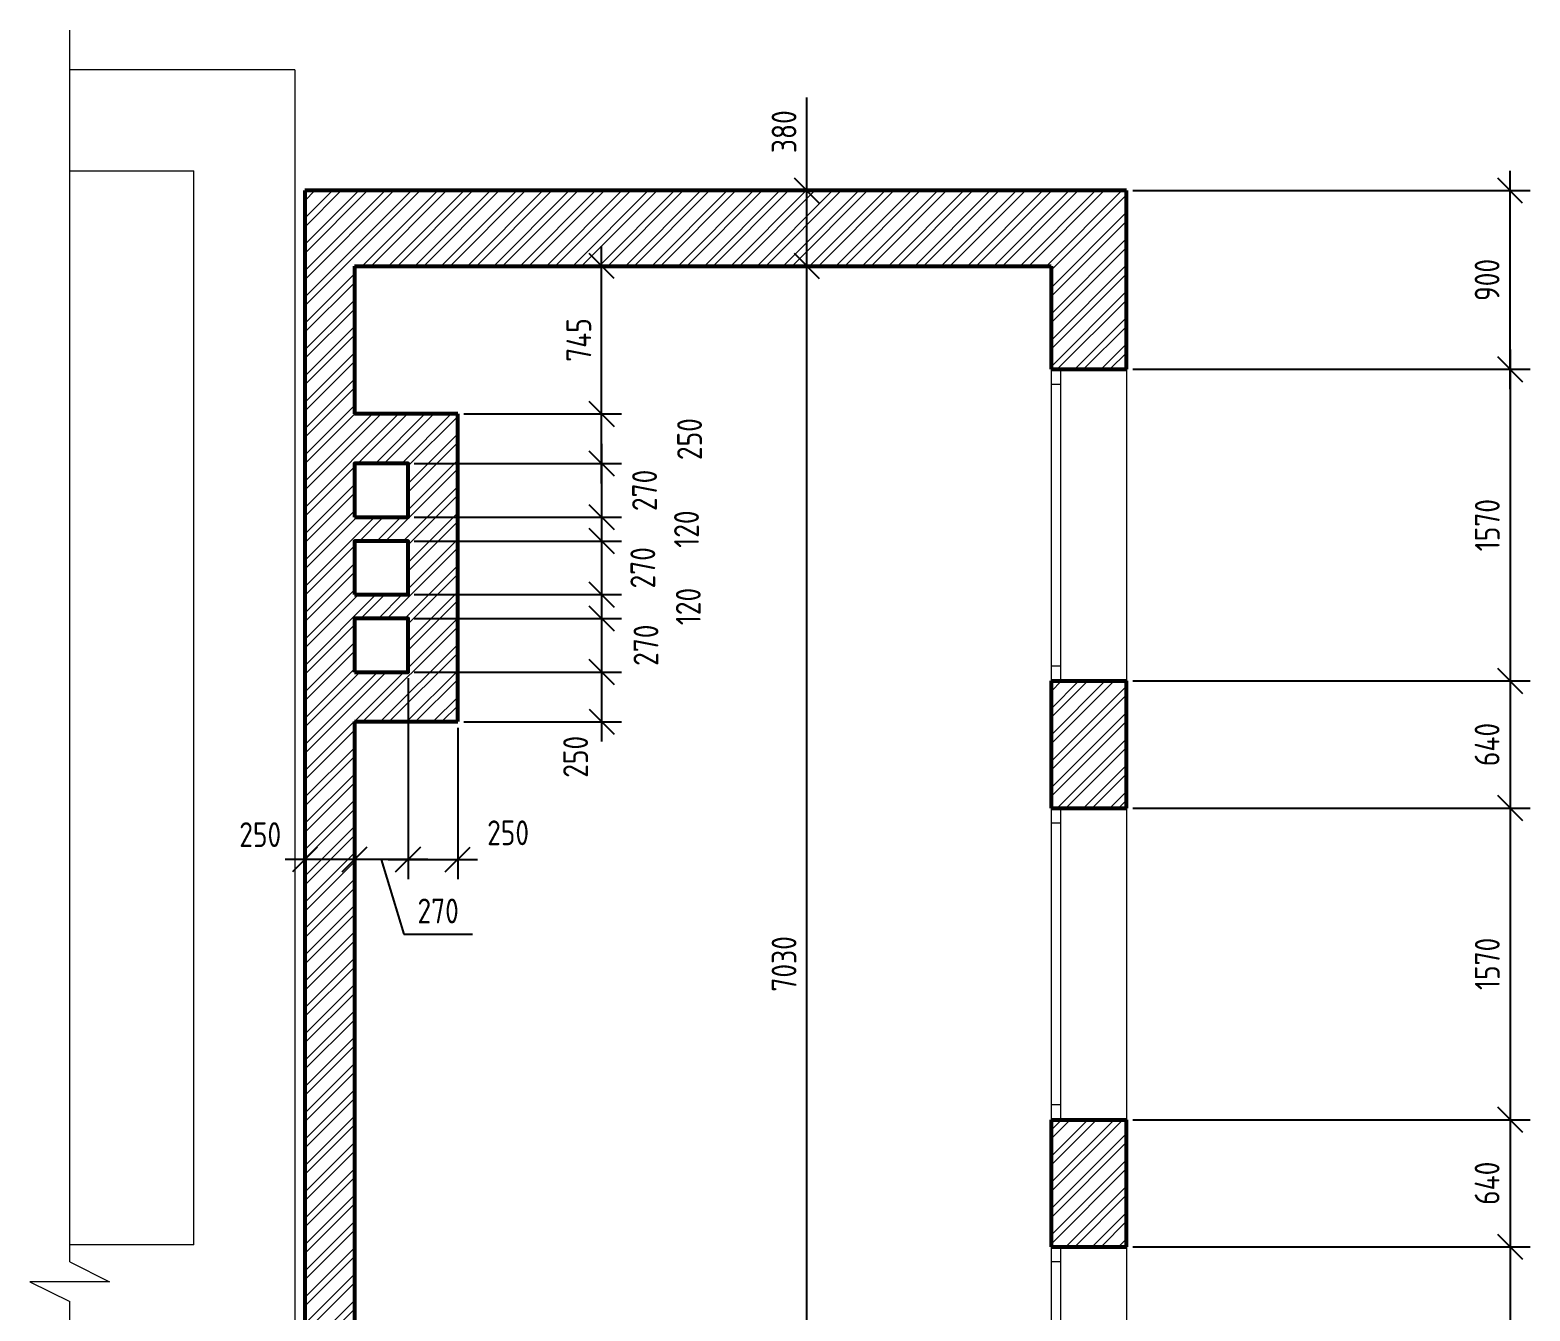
# Model space of a CAD drawing. Header units: millimetres. Extents: x -112594 to 313336, y -1917 to 255843.
# Drawn here: x 44692 to 52251, y 249391 to 255843 of the extents above; entities that cross this region are included whole.
import ezdxf

# ---------------------------------------------------------------- set-up
doc = ezdxf.new("R2010")
doc.units = ezdxf.units.MM
doc.header["$MEASUREMENT"] = 0
for name, color, linetype, lineweight in [('Кирпич силикат', 31, 'Continuous', 53), ('Окна ARCHICAD_Ном._пера__1', 7, 'Continuous', 13), ('размеры', 4, 'Continuous', 15), ('штриховка', 8, 'Continuous', 20)]:
    doc.layers.add(name, color=color, linetype=linetype, lineweight=lineweight)
doc.styles.add('ГОСТ 2.304', font='CS_Gost2304.shx')
doc.dimstyles.new('СПДС', dxfattribs={"dimscale": 100, "dimtxt": 2.5, "dimasz": 2.5, "dimexe": 2, "dimexo": 0.625, "dimgap": 1, "dimtad": 1, "dimdec": 0, "dimtxsty": 'ГОСТ 2.304', "dimblk": 'OBLIQUE', "dimblk1": 'OBLIQUE', "dimblk2": 'OBLIQUE', "dimcen": 2.5, "dimdle": 2, "dimadec": 0, "dimazin": 2, "dimtfac": 0.75, "dimtdec": 4, "dimtmove": 1, "dimatfit": 3, "dimfxl": 1, "dimtfill": 1, "dimtolj": 1, "dimarcsym": 1})

# ---------------------------------------------------------------- blocks, each defined once
blk = doc.blocks.new('Окно 21')
at = {"layer": 'Окна ARCHICAD_Ном._пера__1', "color": 7, "linetype": 'Continuous', "lineweight": 13}
for p, q in [((-785, 0), (785, 0)), ((-785, 0), (-710, 0)), ((-785, 0), (-785, -50)), ((-785, 0), (-785, -50)), ((-710, 0), (-710, -50)), ((-710, 0), (710, 0)), ((710, -50), (710, 0)), ((710, 0), (785, 0)), ((785, 0), (785, -50)), ((785, 0), (785, -50)), ((-710, -50), (-785, -50)), ((-785, -50), (-785, -380)), ((710, -50), (-710, -50)), ((785, -50), (710, -50)), ((785, -50), (785, -380)), ((-785, -380), (785, -380))]:
    blk.add_line(p, q, dxfattribs=at)
blk = doc.blocks.new('_Oblique')
at = {"color": 0, "linetype": 'ByBlock', "lineweight": -2}
blk.add_line((-0.5, -0.5), (0.5, 0.5), dxfattribs=at)
blk = doc.blocks.new('*D493')
at = {"layer": 'размеры', "color": 0, "lineweight": -2, "ltscale": 100, "transparency": 16777216}
for p, q in [((52150.6, 254034), (52150.6, 255134)), ((50248.6, 255034), (52250.6, 255034)), ((50248.6, 254134), (52250.6, 254134))]:
    blk.add_line(p, q, dxfattribs=at)
at = {"layer": 'размеры', "color": 0, "lineweight": -2, "ltscale": 100, "transparency": 16777216, "xscale": 125, "yscale": 125, "zscale": 125}
for p, rotation in [((52150.6, 255034), 90), ((52150.6, 254134), 270)]:
    blk.add_blockref('_Oblique', p, dxfattribs=dict(at, rotation=rotation))
at = {"layer": 'размеры', "color": 0, "ltscale": 100, "transparency": 16777216, "insert": (52034.4, 254584), "char_height": 125, "attachment_point": 5, "rotation": 90, "style": 'ГОСТ 2.304', "bg_fill": 3, "box_fill_scale": 1.25, "bg_fill_color": 256, "bg_fill_true_color": 13158600, "bg_fill_transparency": 0}
blk.add_mtext('\\A1;900', dxfattribs=at)
blk = doc.blocks.new('*D491')
at = {"layer": 'размеры', "color": 0, "lineweight": -2, "ltscale": 100, "transparency": 16777216}
for p, q in [((52150.6, 254234), (52150.6, 252464)), ((50248.6, 254134), (52250.6, 254134)), ((50248.6, 252564), (52250.6, 252564))]:
    blk.add_line(p, q, dxfattribs=at)
at = {"layer": 'размеры', "color": 0, "lineweight": -2, "ltscale": 100, "transparency": 16777216, "xscale": 125, "yscale": 125, "zscale": 125}
for p, rotation in [((52150.6, 254134), 90), ((52150.6, 252564), 270)]:
    blk.add_blockref('_Oblique', p, dxfattribs=dict(at, rotation=rotation))
at = {"layer": 'размеры', "color": 0, "ltscale": 100, "transparency": 16777216, "insert": (52035.5, 253349), "char_height": 125, "attachment_point": 5, "rotation": 90, "style": 'ГОСТ 2.304', "bg_fill": 3, "box_fill_scale": 1.25, "bg_fill_color": 256, "bg_fill_true_color": 13158600, "bg_fill_transparency": 0}
blk.add_mtext('\\A1;1570', dxfattribs=at)
blk = doc.blocks.new('*D492')
at = {"layer": 'размеры', "color": 0, "lineweight": -2, "ltscale": 100, "transparency": 16777216}
for p, q in [((52150.6, 252664), (52150.6, 251824)), ((50248.6, 252564), (52250.6, 252564)), ((50248.6, 251924), (52250.6, 251924))]:
    blk.add_line(p, q, dxfattribs=at)
at = {"layer": 'размеры', "color": 0, "lineweight": -2, "ltscale": 100, "transparency": 16777216, "xscale": 125, "yscale": 125, "zscale": 125}
for p, rotation in [((52150.6, 252564), 90), ((52150.6, 251924), 270)]:
    blk.add_blockref('_Oblique', p, dxfattribs=dict(at, rotation=rotation))
at = {"layer": 'размеры', "color": 0, "ltscale": 100, "transparency": 16777216, "insert": (52034.4, 252244), "char_height": 125, "attachment_point": 5, "rotation": 90, "style": 'ГОСТ 2.304', "bg_fill": 3, "box_fill_scale": 1.25, "bg_fill_color": 256, "bg_fill_true_color": 13158600, "bg_fill_transparency": 0}
blk.add_mtext('\\A1;640', dxfattribs=at)
blk = doc.blocks.new('*D494')
at = {"layer": 'размеры', "color": 0, "lineweight": -2, "ltscale": 100, "transparency": 16777216}
for p, q in [((52150.6, 252024), (52150.6, 250254)), ((50248.6, 251924), (52250.6, 251924)), ((50248.6, 250354), (52250.6, 250354))]:
    blk.add_line(p, q, dxfattribs=at)
at = {"layer": 'размеры', "color": 0, "lineweight": -2, "ltscale": 100, "transparency": 16777216, "xscale": 125, "yscale": 125, "zscale": 125}
for p, rotation in [((52150.6, 251924), 90), ((52150.6, 250354), 270)]:
    blk.add_blockref('_Oblique', p, dxfattribs=dict(at, rotation=rotation))
at = {"layer": 'размеры', "color": 0, "ltscale": 100, "transparency": 16777216, "insert": (52035.5, 251139), "char_height": 125, "attachment_point": 5, "rotation": 90, "style": 'ГОСТ 2.304', "bg_fill": 3, "box_fill_scale": 1.25, "bg_fill_color": 256, "bg_fill_true_color": 13158600, "bg_fill_transparency": 0}
blk.add_mtext('\\A1;1570', dxfattribs=at)
blk = doc.blocks.new('*D495')
at = {"layer": 'размеры', "color": 0, "lineweight": -2, "ltscale": 100, "transparency": 16777216}
for p, q in [((52150.6, 250454), (52150.6, 249614)), ((50248.6, 250354), (52250.6, 250354)), ((50248.6, 249714), (52250.6, 249714))]:
    blk.add_line(p, q, dxfattribs=at)
at = {"layer": 'размеры', "color": 0, "lineweight": -2, "ltscale": 100, "transparency": 16777216, "xscale": 125, "yscale": 125, "zscale": 125}
for p, rotation in [((52150.6, 250354), 90), ((52150.6, 249714), 270)]:
    blk.add_blockref('_Oblique', p, dxfattribs=dict(at, rotation=rotation))
at = {"layer": 'размеры', "color": 0, "ltscale": 100, "transparency": 16777216, "insert": (52034.4, 250034), "char_height": 125, "attachment_point": 5, "rotation": 90, "style": 'ГОСТ 2.304', "bg_fill": 3, "box_fill_scale": 1.25, "bg_fill_color": 256, "bg_fill_true_color": 13158600, "bg_fill_transparency": 0}
blk.add_mtext('\\A1;640', dxfattribs=at)
blk = doc.blocks.new('*D496')
at = {"layer": 'размеры', "color": 0, "lineweight": -2, "ltscale": 100, "transparency": 16777216}
for p, q in [((52150.6, 249814), (52150.6, 248044)), ((50248.6, 249714), (52250.6, 249714)), ((50248.6, 248144), (52250.6, 248144))]:
    blk.add_line(p, q, dxfattribs=at)
at = {"layer": 'размеры', "color": 0, "lineweight": -2, "ltscale": 100, "transparency": 16777216, "xscale": 125, "yscale": 125, "zscale": 125}
for p, rotation in [((52150.6, 249714), 90), ((52150.6, 248144), 270)]:
    blk.add_blockref('_Oblique', p, dxfattribs=dict(at, rotation=rotation))
at = {"layer": 'размеры', "color": 0, "ltscale": 100, "transparency": 16777216, "insert": (52035.5, 248929), "char_height": 125, "attachment_point": 5, "rotation": 90, "style": 'ГОСТ 2.304', "bg_fill": 3, "box_fill_scale": 1.25, "bg_fill_color": 256, "bg_fill_true_color": 13158600, "bg_fill_transparency": 0}
blk.add_mtext('\\A1;1570', dxfattribs=at)
blk = doc.blocks.new('*D501')
at = {"layer": 'размеры', "color": 0, "lineweight": -2, "ltscale": 100, "transparency": 16777216}
for p, q in [((48607, 255034), (48607, 255502.8)), ((48607, 254654), (48607, 255134)), ((50186.1, 255034), (48507, 255034)), ((49806.1, 254654), (48507, 254654))]:
    blk.add_line(p, q, dxfattribs=at)
at = {"layer": 'размеры', "color": 0, "lineweight": -2, "ltscale": 100, "transparency": 16777216, "xscale": 125, "yscale": 125, "zscale": 125}
for p, rotation in [((48607, 255034), 90), ((48607, 254654), 270)]:
    blk.add_blockref('_Oblique', p, dxfattribs=dict(at, rotation=rotation))
at = {"layer": 'размеры', "color": 0, "ltscale": 100, "transparency": 16777216, "insert": (48491.9, 255330.9), "char_height": 125, "attachment_point": 5, "rotation": 90, "style": 'ГОСТ 2.304', "bg_fill": 3, "box_fill_scale": 1.25, "bg_fill_color": 256, "bg_fill_true_color": 13158600, "bg_fill_transparency": 0}
blk.add_mtext('\\A1;380', dxfattribs=at)
blk = doc.blocks.new('*D502')
at = {"layer": 'размеры', "color": 0, "lineweight": -2, "ltscale": 100, "transparency": 16777216}
for p, q in [((48607, 247524), (48607, 254754)), ((49806.1, 254654), (48507, 254654)), ((49806.1, 247624), (48507, 247624))]:
    blk.add_line(p, q, dxfattribs=at)
at = {"layer": 'размеры', "color": 0, "lineweight": -2, "ltscale": 100, "transparency": 16777216, "xscale": 125, "yscale": 125, "zscale": 125}
for p, rotation in [((48607, 254654), 90), ((48607, 247624), 270)]:
    blk.add_blockref('_Oblique', p, dxfattribs=dict(at, rotation=rotation))
at = {"layer": 'размеры', "color": 0, "ltscale": 100, "transparency": 16777216, "insert": (48491.9, 251139), "char_height": 125, "attachment_point": 5, "rotation": 90, "style": 'ГОСТ 2.304', "bg_fill": 3, "box_fill_scale": 1.25, "bg_fill_color": 256, "bg_fill_true_color": 13158600, "bg_fill_transparency": 0}
blk.add_mtext('\\A1;7030', dxfattribs=at)
blk = doc.blocks.new('*D514')
at = {"layer": 'размеры', "color": 0, "lineweight": -2, "ltscale": 50, "transparency": 16777216}
for p, q in [((47572.8, 253559), (47572.8, 254009)), ((46878.6, 253909), (47672.8, 253909)), ((46628.6, 253659), (47672.8, 253659))]:
    blk.add_line(p, q, dxfattribs=at)
at = {"layer": 'размеры', "color": 0, "lineweight": -2, "ltscale": 50, "transparency": 16777216, "xscale": 125, "yscale": 125, "zscale": 125}
for p, rotation in [((47572.8, 253909), 90), ((47572.8, 253659), 270)]:
    blk.add_blockref('_Oblique', p, dxfattribs=dict(at, rotation=rotation))
at = {"layer": 'размеры', "color": 0, "ltscale": 50, "transparency": 16777216, "insert": (48015.8, 253782.3), "char_height": 125, "attachment_point": 5, "rotation": 90, "style": 'ГОСТ 2.304', "bg_fill": 3, "box_fill_scale": 1.25, "bg_fill_color": 256, "bg_fill_true_color": 13158600, "bg_fill_transparency": 0}
blk.add_mtext('\\A1;250', dxfattribs=at)
blk = doc.blocks.new('*D515')
at = {"layer": 'размеры', "color": 0, "lineweight": -2, "ltscale": 50, "transparency": 16777216}
for p, q in [((47572.8, 253759), (47572.8, 253289)), ((46628.6, 253659), (47672.8, 253659)), ((46628.6, 253389), (47672.8, 253389))]:
    blk.add_line(p, q, dxfattribs=at)
at = {"layer": 'размеры', "color": 0, "lineweight": -2, "ltscale": 50, "transparency": 16777216, "xscale": 125, "yscale": 125, "zscale": 125}
for p, rotation in [((47572.8, 253659), 90), ((47572.8, 253389), 270)]:
    blk.add_blockref('_Oblique', p, dxfattribs=dict(at, rotation=rotation))
at = {"layer": 'размеры', "color": 0, "ltscale": 50, "transparency": 16777216, "insert": (47789, 253524), "char_height": 125, "attachment_point": 5, "rotation": 90, "style": 'ГОСТ 2.304', "bg_fill": 3, "box_fill_scale": 1.25, "bg_fill_color": 256, "bg_fill_true_color": 13158600, "bg_fill_transparency": 0}
blk.add_mtext('\\A1;270', dxfattribs=at)
blk = doc.blocks.new('*D516')
at = {"layer": 'размеры', "color": 0, "lineweight": -2, "ltscale": 50, "transparency": 16777216}
for p, q in [((47572.8, 253489), (47572.8, 253169)), ((46628.6, 253389), (47672.8, 253389)), ((46628.6, 253269), (47672.8, 253269))]:
    blk.add_line(p, q, dxfattribs=at)
at = {"layer": 'размеры', "color": 0, "lineweight": -2, "ltscale": 50, "transparency": 16777216, "xscale": 125, "yscale": 125, "zscale": 125}
for p, rotation in [((47572.8, 253389), 90), ((47572.8, 253269), 270)]:
    blk.add_blockref('_Oblique', p, dxfattribs=dict(at, rotation=rotation))
at = {"layer": 'размеры', "color": 0, "ltscale": 50, "transparency": 16777216, "insert": (48000.3, 253329), "char_height": 125, "attachment_point": 5, "rotation": 90, "style": 'ГОСТ 2.304', "bg_fill": 3, "box_fill_scale": 1.25, "bg_fill_color": 256, "bg_fill_true_color": 13158600, "bg_fill_transparency": 0}
blk.add_mtext('\\A1;120', dxfattribs=at)
blk = doc.blocks.new('*D517')
at = {"layer": 'размеры', "color": 0, "lineweight": -2, "ltscale": 50, "transparency": 16777216}
for p, q in [((47572.8, 253369), (47572.8, 252899)), ((46628.6, 253269), (47672.8, 253269)), ((46628.6, 252999), (47672.8, 252999))]:
    blk.add_line(p, q, dxfattribs=at)
at = {"layer": 'размеры', "color": 0, "lineweight": -2, "ltscale": 50, "transparency": 16777216, "xscale": 125, "yscale": 125, "zscale": 125}
for p, rotation in [((47572.8, 253269), 90), ((47572.8, 252999), 270)]:
    blk.add_blockref('_Oblique', p, dxfattribs=dict(at, rotation=rotation))
at = {"layer": 'размеры', "color": 0, "ltscale": 50, "transparency": 16777216, "insert": (47780.3, 253134), "char_height": 125, "attachment_point": 5, "rotation": 90, "style": 'ГОСТ 2.304', "bg_fill": 3, "box_fill_scale": 1.25, "bg_fill_color": 256, "bg_fill_true_color": 13158600, "bg_fill_transparency": 0}
blk.add_mtext('\\A1;270', dxfattribs=at)
blk = doc.blocks.new('*D518')
at = {"layer": 'размеры', "color": 0, "lineweight": -2, "ltscale": 50, "transparency": 16777216}
for p, q in [((47572.8, 253099), (47572.8, 252779)), ((46628.6, 252999), (47672.8, 252999)), ((46628.6, 252879), (47672.8, 252879))]:
    blk.add_line(p, q, dxfattribs=at)
at = {"layer": 'размеры', "color": 0, "lineweight": -2, "ltscale": 50, "transparency": 16777216, "xscale": 125, "yscale": 125, "zscale": 125}
for p, rotation in [((47572.8, 252999), 90), ((47572.8, 252879), 270)]:
    blk.add_blockref('_Oblique', p, dxfattribs=dict(at, rotation=rotation))
at = {"layer": 'размеры', "color": 0, "ltscale": 50, "transparency": 16777216, "insert": (48009.3, 252939), "char_height": 125, "attachment_point": 5, "rotation": 90, "style": 'ГОСТ 2.304', "bg_fill": 3, "box_fill_scale": 1.25, "bg_fill_color": 256, "bg_fill_true_color": 13158600, "bg_fill_transparency": 0}
blk.add_mtext('\\A1;120', dxfattribs=at)
blk = doc.blocks.new('*D519')
at = {"layer": 'размеры', "color": 0, "lineweight": -2, "ltscale": 50, "transparency": 16777216}
for p, q in [((47572.8, 252979), (47572.8, 252509)), ((46628.6, 252879), (47672.8, 252879)), ((46628.6, 252609), (47672.8, 252609))]:
    blk.add_line(p, q, dxfattribs=at)
at = {"layer": 'размеры', "color": 0, "lineweight": -2, "ltscale": 50, "transparency": 16777216, "xscale": 125, "yscale": 125, "zscale": 125}
for p, rotation in [((47572.8, 252879), 90), ((47572.8, 252609), 270)]:
    blk.add_blockref('_Oblique', p, dxfattribs=dict(at, rotation=rotation))
at = {"layer": 'размеры', "color": 0, "ltscale": 50, "transparency": 16777216, "insert": (47796.1, 252744), "char_height": 125, "attachment_point": 5, "rotation": 90, "style": 'ГОСТ 2.304', "bg_fill": 3, "box_fill_scale": 1.25, "bg_fill_color": 256, "bg_fill_true_color": 13158600, "bg_fill_transparency": 0}
blk.add_mtext('\\A1;270', dxfattribs=at)
blk = doc.blocks.new('*D520')
at = {"layer": 'размеры', "color": 0, "lineweight": -2, "ltscale": 50, "transparency": 16777216}
for p, q in [((47572.8, 252709), (47572.8, 252259)), ((46628.6, 252609), (47672.8, 252609)), ((46878.6, 252359), (47672.8, 252359))]:
    blk.add_line(p, q, dxfattribs=at)
at = {"layer": 'размеры', "color": 0, "lineweight": -2, "ltscale": 50, "transparency": 16777216, "xscale": 125, "yscale": 125, "zscale": 125, "rotation": 90}
blk.add_blockref('_Oblique', (47572.8, 252609), dxfattribs=at)
at = {"layer": 'размеры', "color": 0, "ltscale": 50, "transparency": 16777216, "insert": (47441.6, 252181.9), "char_height": 125, "attachment_point": 5, "rotation": 90, "style": 'ГОСТ 2.304', "bg_fill": 3, "box_fill_scale": 1.25, "bg_fill_color": 256, "bg_fill_true_color": 13158600, "bg_fill_transparency": 0}
blk.add_mtext('\\A1;250', dxfattribs=at)
at = {"layer": 'размеры', "color": 0, "lineweight": -2, "ltscale": 50, "transparency": 16777216, "xscale": 125, "yscale": 125, "zscale": 125, "rotation": 270}
blk.add_blockref('_Oblique', (47572.8, 252359), dxfattribs=at)
blk = doc.blocks.new('*D521')
at = {"layer": 'размеры', "color": 0, "lineweight": -2, "ltscale": 50, "transparency": 16777216}
for p, q in [((46597.3, 252577.8), (46597.3, 251565.2)), ((46847.3, 252327.8), (46847.3, 251565.2)), ((46497.3, 251665.2), (46947.3, 251665.2))]:
    blk.add_line(p, q, dxfattribs=at)
at = {"layer": 'размеры', "color": 0, "lineweight": -2, "ltscale": 50, "transparency": 16777216, "xscale": 125, "yscale": 125, "zscale": 125, "rotation": 180}
blk.add_blockref('_Oblique', (46597.3, 251665.2), dxfattribs=at)
at = {"layer": 'размеры', "color": 0, "lineweight": -2, "ltscale": 50, "transparency": 16777216, "xscale": 125, "yscale": 125, "zscale": 125}
blk.add_blockref('_Oblique', (46847.3, 251665.2), dxfattribs=at)
at = {"layer": 'размеры', "color": 0, "ltscale": 50, "transparency": 16777216, "insert": (47101.5, 251799.2), "char_height": 125, "attachment_point": 5, "style": 'ГОСТ 2.304', "bg_fill": 3, "box_fill_scale": 1.25, "bg_fill_color": 256, "bg_fill_true_color": 13158600, "bg_fill_transparency": 0}
blk.add_mtext('\\A1;250', dxfattribs=at)
blk = doc.blocks.new('*D522')
at = {"layer": 'размеры', "color": 0, "lineweight": -2, "ltscale": 50, "transparency": 16777216}
for p, q in [((46597.3, 252577.8), (46597.3, 251565.2)), ((46327.3, 252327.8), (46327.3, 251565.2)), ((46697.3, 251665.2), (46227.3, 251665.2)), ((46462.3, 251665.2), (46575.4, 251288.1)), ((46575.4, 251288.1), (46922.3, 251288.1))]:
    blk.add_line(p, q, dxfattribs=at)
at = {"layer": 'размеры', "color": 0, "lineweight": -2, "ltscale": 50, "transparency": 16777216, "xscale": 125, "yscale": 125, "zscale": 125, "rotation": 180}
blk.add_blockref('_Oblique', (46327.3, 251665.2), dxfattribs=at)
at = {"layer": 'размеры', "color": 0, "lineweight": -2, "ltscale": 50, "transparency": 16777216, "xscale": 125, "yscale": 125, "zscale": 125}
blk.add_blockref('_Oblique', (46597.3, 251665.2), dxfattribs=at)
at = {"layer": 'размеры', "color": 0, "ltscale": 50, "transparency": 16777216, "insert": (46748.9, 251405.5), "char_height": 125, "attachment_point": 5, "style": 'ГОСТ 2.304', "bg_fill": 3, "box_fill_scale": 1.25, "bg_fill_color": 256, "bg_fill_true_color": 13158600, "bg_fill_transparency": 0}
blk.add_mtext('\\A1;270', dxfattribs=at)
blk = doc.blocks.new('*D523')
at = {"layer": 'размеры', "color": 0, "lineweight": -2, "ltscale": 50, "transparency": 16777216}
for p, q in [((46077.3, 252327.8), (46077.3, 251565.2)), ((46327.3, 252327.8), (46327.3, 251565.2)), ((46427.3, 251665.2), (45977.3, 251665.2))]:
    blk.add_line(p, q, dxfattribs=at)
at = {"layer": 'размеры', "color": 0, "lineweight": -2, "ltscale": 50, "transparency": 16777216, "xscale": 125, "yscale": 125, "zscale": 125}
blk.add_blockref('_Oblique', (46327.3, 251665.2), dxfattribs=at)
at = {"layer": 'размеры', "color": 0, "ltscale": 50, "transparency": 16777216, "insert": (45852.4, 251790), "char_height": 125, "attachment_point": 5, "style": 'ГОСТ 2.304', "bg_fill": 3, "box_fill_scale": 1.25, "bg_fill_color": 256, "bg_fill_true_color": 13158600, "bg_fill_transparency": 0}
blk.add_mtext('\\A1;250', dxfattribs=at)
at = {"layer": 'размеры', "color": 0, "lineweight": -2, "ltscale": 50, "transparency": 16777216, "xscale": 125, "yscale": 125, "zscale": 125, "rotation": 180}
blk.add_blockref('_Oblique', (46077.3, 251665.2), dxfattribs=at)
blk = doc.blocks.new('*D524')
at = {"layer": 'размеры', "color": 0, "lineweight": -2, "ltscale": 50, "transparency": 16777216}
for p, q in [((47572.8, 253809), (47572.8, 254754)), ((46878.6, 254654), (47672.8, 254654)), ((46878.6, 253909), (47672.8, 253909))]:
    blk.add_line(p, q, dxfattribs=at)
at = {"layer": 'размеры', "color": 0, "lineweight": -2, "ltscale": 50, "transparency": 16777216, "xscale": 125, "yscale": 125, "zscale": 125}
for p, rotation in [((47572.8, 254654), 90), ((47572.8, 253909), 270)]:
    blk.add_blockref('_Oblique', p, dxfattribs=dict(at, rotation=rotation))
at = {"layer": 'размеры', "color": 0, "ltscale": 50, "transparency": 16777216, "insert": (47457.7, 254281.5), "char_height": 125, "attachment_point": 5, "rotation": 90, "style": 'ГОСТ 2.304', "bg_fill": 3, "box_fill_scale": 1.25, "bg_fill_color": 256, "bg_fill_true_color": 13158600, "bg_fill_transparency": 0}
blk.add_mtext('\\A1;745', dxfattribs=at)

msp = doc.modelspace()

# ---------------------------------------------------------------- hatches: boundary and pattern name
at = {"layer": 'штриховка', "ltscale": 50}
h = msp.add_hatch(dxfattribs=at)
h.set_pattern_fill('ANSI32', color=256, scale=250, style=0)
h.paths.add_polyline_path([(50217.30874, 252564.03509), (49887.30874, 252564.03509), (49837.30874, 252564.03509), (49837.30874, 251924.03511), (50217.30874, 251924.03511)])
h = msp.add_hatch(dxfattribs=at)
h.set_pattern_fill('ANSI32', color=256, scale=250, style=0)
h.paths.add_polyline_path([(50217.30874, 250354.03509), (49887.30874, 250354.03509), (49837.30874, 250354.03509), (49837.30874, 249714.03509), (49887.30874, 249714.03509), (50217.30874, 249714.03509)])

# ---------------------------------------------------------------- linework, layer by layer
at = {"layer": 'Кирпич силикат', "lineweight": 15, "ltscale": 40}
for p, q in [((46027.31914, 255643.0155), (46027.31914, 243433.0155)), ((45517.31911, 249723.0155), (45517.31911, 255133.0155))]:
    msp.add_line(p, q, dxfattribs=at)
at = {"layer": 'Кирпич силикат', "ltscale": 20}
for p, q in [((46327.30874, 255034.03509), (46077.30874, 255034.03509)), ((46077.30874, 255034.03509), (46077.30874, 247244.03509)), ((46327.30874, 254654.03509), (46327.30874, 253909.03509)), ((49837.30874, 254134.03509), (49887.30874, 254134.03509)), ((49887.30874, 254134.03509), (50217.30874, 254134.03509)), ((49837.30874, 252564.03509), (49887.30874, 252564.03509)), ((49887.30874, 252564.03509), (50217.30874, 252564.03509)), ((46327.30874, 252359.03509), (46327.30874, 247624.03509)), ((49837.30874, 251924.03509), (49887.30874, 251924.03509)), ((49887.30874, 251924.03509), (50217.30874, 251924.03509)), ((49837.30874, 250354.03509), (49887.30874, 250354.03509)), ((49887.30874, 250354.03509), (50217.30874, 250354.03509)), ((49837.30874, 249714.03509), (49887.30874, 249714.03509)), ((49887.30874, 249714.03509), (50217.30874, 249714.03509))]:
    msp.add_line(p, q, dxfattribs=at)
at = {"layer": 'Кирпич силикат', "ltscale": 100}
for p, q in [((46847.30874, 253909.03509), (46327.30874, 253909.03509)), ((46847.30874, 252359.03509), (46847.30874, 253909.03509)), ((46327.30874, 252359.03509), (46847.30874, 252359.03509))]:
    msp.add_line(p, q, dxfattribs=at)
at = {"layer": 'Кирпич силикат', "lineweight": 15, "ltscale": 40, "flags": 128}
for points in [[(46027.31914, 255643.0155), (44892.36618, 255643.0155)], [(44892.36618, 255133.0155), (45517.31914, 255133.0155)], [(45517.31911, 249723.0155), (44892.36618, 249723.0155)]]:
    msp.add_lwpolyline(points, dxfattribs=at)
at = {"layer": 'Кирпич силикат', "ltscale": 20, "flags": 128}
for points in [[(50217.30874, 255034.03509), (46327.30874, 255034.03509)], [(50217.30874, 254134.03511), (50217.30874, 255034.03509)], [(46327.30874, 254654.03509), (49837.30874, 254654.03509)], [(49837.30874, 254654.03509), (49837.30874, 254134.0351)], [(49837.30874, 252564.03507), (49837.30874, 251924.0351)], [(50217.30874, 251924.03504), (50217.30874, 252564.03509)], [(49837.30874, 250354.03508), (49837.30874, 249714.0351)], [(50217.30874, 249714.03509), (50217.30874, 250354.03514)]]:
    msp.add_lwpolyline(points, dxfattribs=at)
at = {"layer": 'Кирпич силикат', "ltscale": 100}
for points in [[(46327.30874, 253389.03509), (46597.30874, 253389.03509), (46597.30874, 253659.03509), (46327.30874, 253659.03509)], [(46327.30874, 252999.03509), (46597.30874, 252999.03509), (46597.30874, 253269.03509), (46327.30874, 253269.03509)], [(46327.30874, 252609.03509), (46597.30874, 252609.03509), (46597.30874, 252879.03509), (46327.30874, 252879.03509)]]:
    msp.add_lwpolyline(points, close=True, dxfattribs=at)
at = {"layer": 'размеры', "ltscale": 100}
for p, q in [((44892.36618, 249638.0155), (44892.36618, 255843.0155)), ((44892.36618, 249638.0155), (45092.36618, 249538.0155)), ((45092.36618, 249538.0155), (44692.36618, 249538.0155)), ((44692.36618, 249538.0155), (44892.36618, 249438.0155)), ((44892.36618, 243233.0155), (44892.36618, 249438.0155))]:
    msp.add_line(p, q, dxfattribs=at)

# ---------------------------------------------------------------- block references
at = {"color": 7, "linetype": 'Continuous', "lineweight": 13, "xscale": -1, "zscale": 1000, "rotation": 90}
for p in [(49837.30874, 253349.03509), (49837.30874, 251139.03509), (49837.30874, 248929.03509)]:
    msp.add_blockref('Окно 21', p, dxfattribs=at)

# ---------------------------------------------------------------- next in the draw order: dimensions: what is measured, and where the dimension line sits
at = {"layer": 'размеры', "ltscale": 100}
dim = msp.add_linear_dim(base=(52150.56287, 255034.03509), p1=(50217.30874, 254134.03511), p2=(50217.30874, 255034.03509), angle=90, dimstyle='СПДС', override={"dimscale": 50}, dxfattribs=at)
dim.commit()
dim.dimension.update_dxf_attribs({"geometry": '*D493', "text_midpoint": (52034.44575, 254584.0351)})

# ---------------------------------------------------------------- next in the draw order: dimensions: what is measured, and where the dimension line sits
dim = msp.add_linear_dim(base=(48606.95643, 254654.03509), p1=(50217.30874, 255034.03509), p2=(49837.30874, 254654.03509), angle=90, dimstyle='СПДС', override={"dimscale": 50, "dimtmove": 0}, dxfattribs=at)
dim.commit()
dim.dimension.update_dxf_attribs({"geometry": '*D501', "text_midpoint": (48606.95643, 255330.91009), "dimtype": 160})
dim = msp.add_linear_dim(base=(52150.56287, 252564.03509), p1=(50217.30874, 254134.03509), p2=(50217.30873, 252564.03509), angle=90, dimstyle='СПДС', override={"dimscale": 50}, dxfattribs=at)
dim.commit()
dim.dimension.update_dxf_attribs({"geometry": '*D491', "text_midpoint": (52035.47404, 253349.03509)})

# ---------------------------------------------------------------- next in the draw order: dimensions: what is measured, and where the dimension line sits
dim = msp.add_linear_dim(base=(52150.56287, 251924.03511), p1=(50217.30874, 252564.03509), p2=(50217.30878, 251924.03511), angle=90, dimstyle='СПДС', override={"dimscale": 50}, dxfattribs=at)
dim.commit()
dim.dimension.update_dxf_attribs({"geometry": '*D492', "text_midpoint": (52034.44575, 252244.0351)})

# ---------------------------------------------------------------- next in the draw order: dimensions: what is measured, and where the dimension line sits
dim = msp.add_linear_dim(base=(52150.56294, 250354.03514), p1=(50217.30874, 251924.03504), p2=(50217.30874, 250354.03514), angle=90, dimstyle='СПДС', override={"dimscale": 50}, dxfattribs=at)
dim.commit()
dim.dimension.update_dxf_attribs({"geometry": '*D494', "text_midpoint": (52035.47411, 251139.03509)})

# ---------------------------------------------------------------- next in the draw order: dimensions: what is measured, and where the dimension line sits
dim = msp.add_linear_dim(base=(52150.56294, 249714.03509), p1=(50217.30874, 250354.03508), p2=(50217.30874, 249714.03509), angle=90, dimstyle='СПДС', override={"dimscale": 50}, dxfattribs=at)
dim.commit()
dim.dimension.update_dxf_attribs({"geometry": '*D495', "text_midpoint": (52034.44582, 250034.03508)})

# ---------------------------------------------------------------- next in the draw order: dimensions: what is measured, and where the dimension line sits
dim = msp.add_linear_dim(base=(52150.56294, 248144.03507), p1=(50217.30876, 249714.03509), p2=(50217.30874, 248144.03507), angle=90, dimstyle='СПДС', override={"dimscale": 50}, dxfattribs=at)
dim.commit()
dim.dimension.update_dxf_attribs({"geometry": '*D496', "text_midpoint": (52035.47411, 248929.03508)})

# ---------------------------------------------------------------- next in the draw order: hatches: boundary and pattern name
at = {"layer": 'штриховка', "ltscale": 50}
h = msp.add_hatch(dxfattribs=at)
h.set_pattern_fill('ANSI32', color=256, scale=250, style=0)
h.paths.add_polyline_path([(46327.30874, 252359.03509), (46847.30874, 252359.03509), (46847.30874, 253909.03509), (46327.30874, 253909.03509), (46327.30874, 254654.03509), (49837.30874, 254654.03509), (49837.30874, 254134.03509), (49887.30874, 254134.03509), (50217.30874, 254134.03509), (50217.30874, 255034.03509), (46327.30874, 255034.03509), (46077.30874, 255034.03509), (46077.30874, 247244.03509), (46327.30874, 247244.03509), (46577.30874, 247244.03509), (46577.30874, 247624.03509), (46327.30874, 247624.03509)])
h.paths.add_polyline_path([(46327.30874, 252609.03509), (46327.30874, 252879.03509), (46597.30874, 252879.03509), (46597.30874, 252609.03509)], flags=16)
h.paths.add_polyline_path([(46327.30874, 252999.03509), (46327.30874, 253269.03509), (46597.30874, 253269.03509), (46597.30874, 252999.03509)], flags=16)
h.paths.add_polyline_path([(46327.30874, 253389.03509), (46327.30874, 253659.03509), (46597.30874, 253659.03509), (46597.30874, 253389.03509)], flags=16)

# ---------------------------------------------------------------- next in the draw order: dimensions: what is measured, and where the dimension line sits
at = {"layer": 'размеры', "ltscale": 100}
dim = msp.add_linear_dim(base=(48606.95643, 254654.03509), p1=(49837.30874, 247624.03509), p2=(49837.30874, 254654.03509), angle=90, dimstyle='СПДС', override={"dimscale": 50, "dimtmove": 0}, dxfattribs=at)
dim.commit()
dim.dimension.update_dxf_attribs({"geometry": '*D502', "text_midpoint": (48491.8676, 251139.03509)})
at = {"layer": 'размеры', "ltscale": 50}
dim = msp.add_linear_dim(base=(47572.79371, 253909.03509), p1=(46597.30874, 253659.03509), p2=(46847.30874, 253909.03509), angle=90, dimstyle='СПДС', override={"dimscale": 50, "dimtmove": 2}, dxfattribs=at)
dim.commit()
dim.dimension.update_dxf_attribs({"geometry": '*D514', "text_midpoint": (48015.80007, 253782.31848), "dimtype": 160})

# ---------------------------------------------------------------- next in the draw order: dimensions: what is measured, and where the dimension line sits
dim = msp.add_linear_dim(base=(47572.79371, 254654.03509), p1=(46847.30874, 253909.03509), p2=(46847.30874, 254654.03509), angle=90, dimstyle='СПДС', override={"dimscale": 50}, dxfattribs=at)
dim.commit()
dim.dimension.update_dxf_attribs({"geometry": '*D524', "text_midpoint": (47457.70487, 254281.53509)})
dim = msp.add_linear_dim(base=(47572.79371, 253389.03509), p1=(46597.30874, 253659.03509), p2=(46597.30874, 253389.03509), angle=90, dimstyle='СПДС', override={"dimscale": 50, "dimtmove": 2}, dxfattribs=at)
dim.commit()
dim.dimension.update_dxf_attribs({"geometry": '*D515', "text_midpoint": (47788.98214, 253524.03509), "dimtype": 160})

# ---------------------------------------------------------------- next in the draw order: dimensions: what is measured, and where the dimension line sits
dim = msp.add_linear_dim(base=(47572.79371, 253269.03509), p1=(46597.30874, 253389.03509), p2=(46597.30874, 253269.03509), angle=90, dimstyle='СПДС', override={"dimscale": 50, "dimtmove": 2}, dxfattribs=at)
dim.commit()
dim.dimension.update_dxf_attribs({"geometry": '*D516', "text_midpoint": (48000.30507, 253329.03509), "dimtype": 160})

# ---------------------------------------------------------------- next in the draw order: dimensions: what is measured, and where the dimension line sits
dim = msp.add_linear_dim(base=(47572.79371, 252999.03509), p1=(46597.30874, 253269.03509), p2=(46597.30874, 252999.03509), angle=90, dimstyle='СПДС', override={"dimscale": 50, "dimtmove": 2}, dxfattribs=at)
dim.commit()
dim.dimension.update_dxf_attribs({"geometry": '*D517', "text_midpoint": (47780.27928, 253134.03509), "dimtype": 160})

# ---------------------------------------------------------------- next in the draw order: dimensions: what is measured, and where the dimension line sits
dim = msp.add_linear_dim(base=(47572.79371, 252879.03509), p1=(46597.30874, 252999.03509), p2=(46597.30874, 252879.03509), angle=90, dimstyle='СПДС', override={"dimscale": 50, "dimtmove": 2}, dxfattribs=at)
dim.commit()
dim.dimension.update_dxf_attribs({"geometry": '*D518', "text_midpoint": (48009.30818, 252939.03509), "dimtype": 160})

# ---------------------------------------------------------------- next in the draw order: dimensions: what is measured, and where the dimension line sits
dim = msp.add_linear_dim(base=(47572.79371, 252609.03509), p1=(46597.30874, 252879.03509), p2=(46597.30874, 252609.03509), angle=90, dimstyle='СПДС', override={"dimscale": 50, "dimtmove": 2}, dxfattribs=at)
dim.commit()
dim.dimension.update_dxf_attribs({"geometry": '*D519', "text_midpoint": (47796.13368, 252744.03509), "dimtype": 160})

# ---------------------------------------------------------------- next in the draw order: dimensions: what is measured, and where the dimension line sits
dim = msp.add_linear_dim(base=(47572.79371, 252359.03509), p1=(46597.30874, 252609.03509), p2=(46847.30874, 252359.03509), angle=90, dimstyle='СПДС', override={"dimscale": 50, "dimtmove": 2}, dxfattribs=at)
dim.commit()
dim.dimension.update_dxf_attribs({"geometry": '*D520', "text_midpoint": (47441.5821, 252181.89599), "dimtype": 160})

# ---------------------------------------------------------------- next in the draw order: dimensions: what is measured, and where the dimension line sits
dim = msp.add_linear_dim(base=(46847.30874, 251665.17332), p1=(46597.30874, 252609.03509), p2=(46847.30874, 252359.03509), dimstyle='СПДС', override={"dimscale": 50, "dimtmove": 2}, dxfattribs=at)
dim.commit()
dim.dimension.update_dxf_attribs({"geometry": '*D521', "text_midpoint": (47101.54286, 251799.2289), "dimtype": 160})

# ---------------------------------------------------------------- next in the draw order: dimensions: what is measured, and where the dimension line sits
dim = msp.add_linear_dim(base=(46327.30874, 251665.17332), p1=(46597.30874, 252609.03509), p2=(46327.30874, 252359.03509), dimstyle='СПДС', override={"dimscale": 50}, dxfattribs=at)
dim.commit()
dim.dimension.update_dxf_attribs({"geometry": '*D522', "text_midpoint": (46625.4159, 251405.49074)})

# ---------------------------------------------------------------- next in the draw order: dimensions: what is measured, and where the dimension line sits
dim = msp.add_linear_dim(base=(46077.30874, 251665.17332), p1=(46327.30874, 252359.03509), p2=(46077.30874, 252359.03509), dimstyle='СПДС', override={"dimscale": 50, "dimtmove": 2}, dxfattribs=at)
dim.commit()
dim.dimension.update_dxf_attribs({"geometry": '*D523', "text_midpoint": (45852.44629, 251790.04189), "dimtype": 160})

doc.saveas('drawing.dxf')
